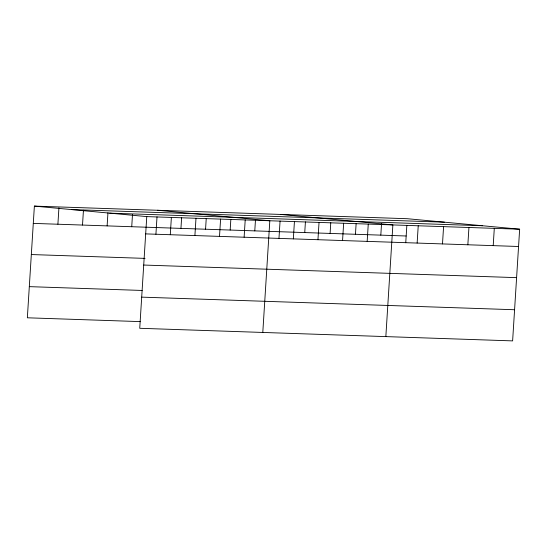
<?xml version="1.0" encoding="UTF-8"?>
<svg xmlns="http://www.w3.org/2000/svg" width="547" height="547" viewBox="0 0 547 547"><rect width="100%" height="100%" fill="white"/><g stroke="black" fill="none" stroke-linecap="round" stroke-linejoin="round"><path stroke-width="0.82" d="M34.379 206.11L146.767 216.605L139.738 328.289L512.621 340.89L519.65 229.207L407.262 218.711L34.379 206.11L27.35 317.793L140.217 321.609M57.9 224.229L58.932 207.764M82.508 225.056L83.445 210.239M107.123 225.89L107.95 212.721M131.731 226.725L132.504 214.376M155.916 234.287L157.016 216.851M170.288 234.725L171.375 217.439M180.948 228.386L181.625 217.685M194.903 235.552L195.99 218.267M205.563 229.22L206.233 218.52M219.511 236.386L220.598 219.101M230.171 230.048L230.841 219.347M244.119 237.22L245.206 219.928M254.779 230.882L255.456 220.181M262.792 332.446L269.821 220.762L157.427 210.267M278.97 238.451L280.064 221.015M293.342 238.882L294.43 221.597M304.747 232.571L305.417 221.87M317.951 239.716L319.038 222.424M330.101 233.425L330.778 222.725M342.559 240.543L343.653 223.258M355.461 234.287L356.131 223.586M367.174 241.377L368.261 224.092M380.815 235.142L381.539 223.62M385.84 336.603L392.869 224.92L280.481 214.424M405.751 242.731L406.845 225.296M417.135 243.066L418.229 225.781M442.496 243.921L443.583 226.636M467.849 244.782L468.936 227.497M493.209 245.637L494.297 228.352M71.466 209.569L444.349 222.178M109.68 213.139L482.563 225.747M146.767 216.605L519.65 229.207M33.292 223.395L406.175 235.996M145.68 233.89L518.563 246.492M31.329 254.546L145.044 258.389M143.717 265.042L516.6 277.644M29.312 286.642L142.179 290.457M141.7 297.137L514.583 309.739"/></g></svg>
